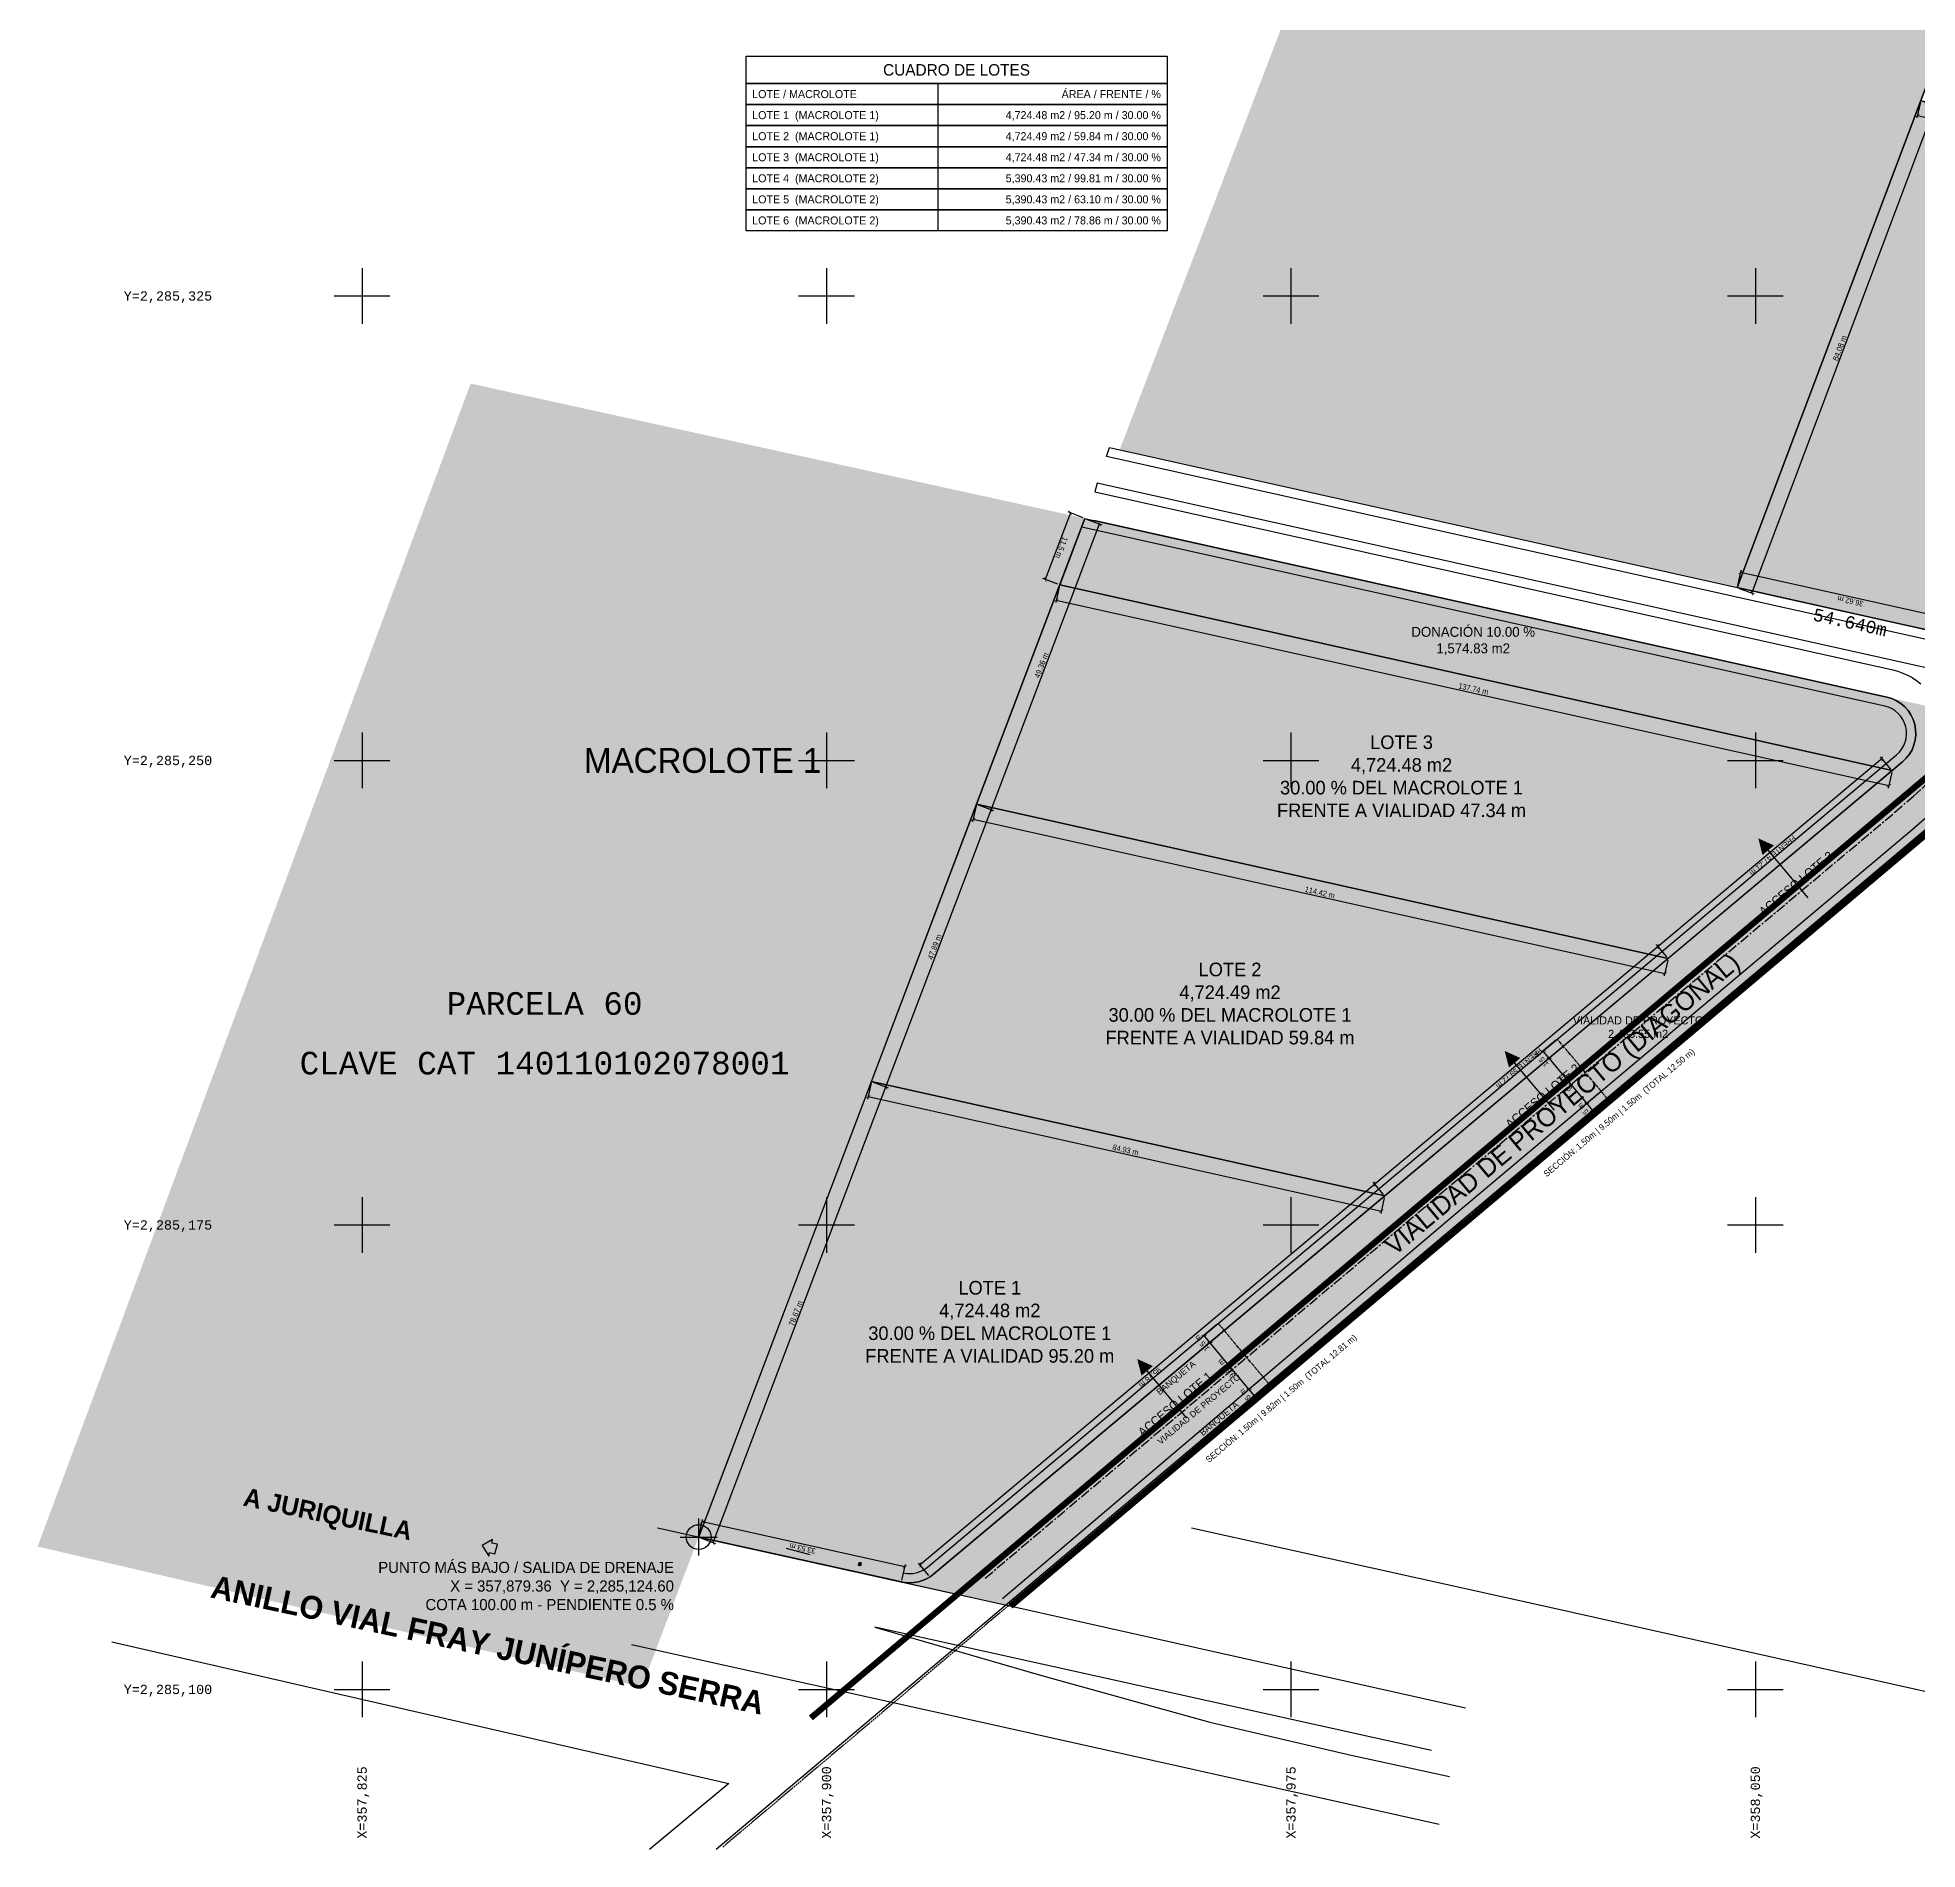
# Model space of a CAD drawing. Header units: metres. Extents: x 357773 to 358350, y 2285074 to 2285535.
# Drawn here: x 357772.6 to 358076.2, y 2285074.2 to 2285366.7 of the extents above; entities that cross this region are included whole.
import ezdxf
from ezdxf.enums import TextEntityAlignment as Align

# ---------------------------------------------------------------- set-up
doc = ezdxf.new("R2010")
doc.units = ezdxf.units.M
doc.header["$LTSCALE"] = 0.5
for name, pattern in [('CENTER', [5.08, 3.175, -0.635, 0.635, -0.635]), ('CENTRO1', [0.44, 0.2, -0.08, 0.08, -0.08]), ('DASHED', [1.524, 1.27, -0.254]), ('DASHED2', [0.762, 0.635, -0.127])]:
    doc.linetypes.add(name, pattern=pattern)
for name, color, linetype in [('_C Textos', 7, 'Continuous'), ('_Ejido Menchaca', 4, 'Continuous'), ('_Traza', 7, 'Continuous'), ('_Traza Urbana', 5, 'Continuous'), ('COTAS', 6, 'Continuous'), ('CVL_RAS_LIN', 8, 'Continuous'), ('CVL_RET_TX', 2, 'Continuous'), ('CVL_RETUTM', 8, 'Continuous'), ('DONACION', 3, 'Continuous'), ('DRENAJE', 1, 'Continuous'), ('Lev_REGISTRO COMUN', 34, 'Continuous'), ('LOTES', 2, 'Continuous'), ('Polígono', 7, 'Continuous'), ('SEÑALAMIENTO EN PLANO', 8, 'Continuous'), ('TABLA_CONTENIDOS', 7, 'Continuous'), ('Texto Catastro', 7, 'Continuous'), ('TEXTOS', 7, 'Continuous'), ('VIAL_ASFALTO', 8, 'Continuous'), ('VIAL_BANQUETA', 9, 'CONTINUOUS'), ('ZONA PARCELADA', 7, 'Continuous')]:
    doc.layers.add(name, color=color, linetype=linetype)
doc.layers.add('Distancias', color=7, linetype='Continuous', plot=False)
doc.styles.add('MONOTXT4', font='monotxt4.shx')
doc.styles.add('OpenSansCondensed-Light', font='OpenSansCondensed-Light.ttf')
doc.styles.add('ROMANC', font='verdana.ttf', dxfattribs={"height": 3})
doc.styles.add('TXT50', font='arial.ttf', dxfattribs={"width": 0.8, "height": 0.125})
doc.dimstyles.new('COTAS_M', dxfattribs={"dimtxt": 0.9, "dimasz": 0.6, "dimexe": 0.4, "dimexo": 0.3, "dimgap": 0.2, "dimtad": 1, "dimzin": 12, "dimdsep": 46, "dimtxsty": 'OpenSansCondensed-Light', "dimblk": 'ARCHTICK', "dimcen": 2.5, "dimclrd": 256, "dimclre": 256, "dimclrt": 256, "dimazin": 3, "dimtfac": 0.5, "dimtmove": 2, "dimatfit": 3})

# ---------------------------------------------------------------- blocks, each defined once
blk = doc.blocks.new('_ARCHTICK')
at = {"color": 0, "linetype": 'BYBLOCK', "const_width": 0.15}
blk.add_lwpolyline([(-0.5, -0.5), (0.5, 0.5)], dxfattribs=at)
blk = doc.blocks.new('*D1')
for p, q in [((357879.42, 2285124.89), (357879.99, 2285127.43)), ((357912.64, 2285119.79), (357879.9, 2285127.04)), ((357912.16, 2285117.64), (357912.73, 2285120.18))]:
    blk.add_line(p, q)
at = {"layer": 'Defpoints'}
for p in [(357879.36, 2285124.6), (357912.64, 2285119.79), (357912.1, 2285117.35)]:
    blk.add_point(p, dxfattribs=at)
at = {"layer": 'COTAS', "xscale": 0.6, "yscale": 0.6}
for p, rotation in [((357879.9, 2285127.04), 167.51381755561675), ((357912.64, 2285119.79), 347.51381755561675)]:
    blk.add_blockref('_ARCHTICK', p, dxfattribs=dict(at, rotation=rotation))
at = {"layer": 'COTAS', "insert": (357896.13, 2285122.78), "char_height": 0.9, "attachment_point": 5, "rotation": 167.5138, "style": 'OpenSansCondensed-Light'}
blk.add_mtext('33.53 m', dxfattribs=at)
blk = doc.blocks.new('*D2')
for p, q in [((357881.7, 2285123.71), (357909.59, 2285197.28)), ((357907.53, 2285198.06), (357909.96, 2285197.13)), ((357879.64, 2285124.49), (357882.07, 2285123.57))]:
    blk.add_line(p, q)
at = {"layer": 'Defpoints'}
for p in [(357907.25, 2285198.16), (357879.36, 2285124.6), (357881.7, 2285123.71)]:
    blk.add_point(p, dxfattribs=at)
at = {"layer": 'COTAS', "xscale": 0.6, "yscale": 0.6}
for p, rotation in [((357909.59, 2285197.28), 69.2346759032987), ((357881.7, 2285123.71), 249.2346759032987)]:
    blk.add_blockref('_ARCHTICK', p, dxfattribs=dict(at, rotation=rotation))
at = {"layer": 'COTAS', "insert": (357895.04, 2285160.72), "char_height": 0.9, "attachment_point": 5, "rotation": 69.2347, "style": 'OpenSansCondensed-Light'}
blk.add_mtext('78.67 m', dxfattribs=at)
blk = doc.blocks.new('*D3')
for p, q in [((357907.19, 2285197.87), (357906.62, 2285195.33)), ((357906.71, 2285195.72), (357989.6, 2285177.24)), ((357990.08, 2285179.39), (357989.52, 2285176.85))]:
    blk.add_line(p, q)
at = {"layer": 'Defpoints'}
for p in [(357907.25, 2285198.16), (357906.71, 2285195.72), (357990.15, 2285179.69)]:
    blk.add_point(p, dxfattribs=at)
at = {"layer": 'COTAS', "xscale": 0.6, "yscale": 0.6}
for p, rotation in [((357906.71, 2285195.72), 167.4346516201105), ((357989.6, 2285177.24), -12.565348379889524)]:
    blk.add_blockref('_ARCHTICK', p, dxfattribs=dict(at, rotation=rotation))
at = {"layer": 'COTAS', "insert": (357948.3, 2285187.12), "char_height": 0.9, "attachment_point": 5, "rotation": 347.4347, "style": 'OpenSansCondensed-Light'}
blk.add_mtext('84.93 m', dxfattribs=at)
blk = doc.blocks.new('*D4')
for p, q in [((357989.95, 2285179.92), (357988.28, 2285181.91)), ((357988.54, 2285181.6), (357915.11, 2285120.11)), ((357916.53, 2285118.42), (357914.86, 2285120.41))]:
    blk.add_line(p, q)
at = {"layer": 'Defpoints'}
for p in [(357988.54, 2285181.6), (357990.15, 2285179.69), (357916.72, 2285118.19)]:
    blk.add_point(p, dxfattribs=at)
at = {"layer": 'COTAS', "xscale": 0.6, "yscale": 0.6}
for p, rotation in [((357988.54, 2285181.6), 39.9463696333483), ((357915.11, 2285120.11), -140.0536303666517)]:
    blk.add_blockref('_ARCHTICK', p, dxfattribs=dict(at, rotation=rotation))
at = {"layer": 'COTAS', "insert": (357952.25, 2285150.36), "char_height": 0.9, "attachment_point": 5, "rotation": 219.9464, "style": 'OpenSansCondensed-Light'}
blk.add_mtext('95.78 m', dxfattribs=at)
blk = doc.blocks.new('*D5')
for p, q in [((357924.51, 2285242.83), (357926.94, 2285241.91)), ((357909.59, 2285197.28), (357926.57, 2285242.05)), ((357907.53, 2285198.06), (357909.96, 2285197.13))]:
    blk.add_line(p, q)
at = {"layer": 'Defpoints'}
for p in [(357924.23, 2285242.94), (357907.25, 2285198.16), (357909.59, 2285197.28)]:
    blk.add_point(p, dxfattribs=at)
at = {"layer": 'COTAS', "xscale": 0.6, "yscale": 0.6}
for p, rotation in [((357926.57, 2285242.05), 69.23467590327937), ((357909.59, 2285197.28), 249.23467590327937)]:
    blk.add_blockref('_ARCHTICK', p, dxfattribs=dict(at, rotation=rotation))
at = {"layer": 'COTAS', "insert": (357917.47, 2285219.89), "char_height": 0.9, "attachment_point": 5, "rotation": 69.2347, "style": 'OpenSansCondensed-Light'}
blk.add_mtext('47.89 m', dxfattribs=at)
blk = doc.blocks.new('*D6')
for p, q in [((357924.17, 2285242.65), (357923.6, 2285240.11)), ((357923.69, 2285240.5), (358035.37, 2285215.61)), ((358035.85, 2285217.75), (358035.28, 2285215.22))]:
    blk.add_line(p, q)
at = {"layer": 'Defpoints'}
for p in [(357924.23, 2285242.94), (357923.69, 2285240.5), (358035.91, 2285218.05)]:
    blk.add_point(p, dxfattribs=at)
at = {"layer": 'COTAS', "xscale": 0.6, "yscale": 0.6}
for p, rotation in [((357923.69, 2285240.5), 167.43465162020496), ((358035.37, 2285215.61), -12.56534837979505)]:
    blk.add_blockref('_ARCHTICK', p, dxfattribs=dict(at, rotation=rotation))
at = {"layer": 'COTAS', "insert": (357979.67, 2285228.69), "char_height": 0.9, "attachment_point": 5, "rotation": 347.4347, "style": 'OpenSansCondensed-Light'}
blk.add_mtext('114.42 m', dxfattribs=at)
blk = doc.blocks.new('*D7')
for p, q in [((358034.31, 2285219.96), (357988.54, 2285181.6)), ((358035.72, 2285218.28), (358034.05, 2285220.27)), ((357989.95, 2285179.91), (357988.28, 2285181.91))]:
    blk.add_line(p, q)
at = {"layer": 'Defpoints'}
for p in [(358034.31, 2285219.96), (358035.91, 2285218.05), (357990.15, 2285179.69)]:
    blk.add_point(p, dxfattribs=at)
at = {"layer": 'COTAS', "xscale": 0.6, "yscale": 0.6}
for p, rotation in [((358034.31, 2285219.96), 39.96975634284959), ((357988.54, 2285181.6), -140.0302436571504)]:
    blk.add_blockref('_ARCHTICK', p, dxfattribs=dict(at, rotation=rotation))
at = {"layer": 'COTAS', "insert": (358011.84, 2285200.28), "char_height": 0.9, "attachment_point": 5, "rotation": 219.9698, "style": 'OpenSansCondensed-Light'}
blk.add_mtext('FRENTE 59.72 m', dxfattribs=at)
blk = doc.blocks.new('*D8')
for p, q in [((357937.59, 2285278.05), (357937.02, 2285275.51)), ((357937.11, 2285275.9), (358071.55, 2285245.93)), ((358072.03, 2285248.08), (358071.46, 2285245.54))]:
    blk.add_line(p, q)
at = {"layer": 'Defpoints'}
for p in [(357937.65, 2285278.34), (357937.11, 2285275.9), (358072.09, 2285248.37)]:
    blk.add_point(p, dxfattribs=at)
at = {"layer": 'COTAS', "xscale": 0.6, "yscale": 0.6}
for p, rotation in [((357937.11, 2285275.9), 167.43465162007163), ((358071.55, 2285245.93), -12.565348379928373)]:
    blk.add_blockref('_ARCHTICK', p, dxfattribs=dict(at, rotation=rotation))
at = {"layer": 'COTAS', "insert": (358004.47, 2285261.55), "char_height": 0.9, "attachment_point": 5, "rotation": 347.4347, "style": 'OpenSansCondensed-Light'}
blk.add_mtext('137.74 m', dxfattribs=at)
blk = doc.blocks.new('*D9')
for p, q in [((358070.49, 2285250.29), (358034.31, 2285219.96)), ((358071.9, 2285248.6), (358070.23, 2285250.6)), ((358035.72, 2285218.28), (358034.05, 2285220.27))]:
    blk.add_line(p, q)
at = {"layer": 'Defpoints'}
for p in [(358070.49, 2285250.29), (358072.09, 2285248.37), (358035.91, 2285218.05)]:
    blk.add_point(p, dxfattribs=at)
at = {"layer": 'COTAS', "xscale": 0.6, "yscale": 0.6}
for p, rotation in [((358070.49, 2285250.29), 39.969756342733234), ((358034.31, 2285219.96), -140.03024365726677)]:
    blk.add_blockref('_ARCHTICK', p, dxfattribs=dict(at, rotation=rotation))
at = {"layer": 'COTAS', "insert": (358052.81, 2285234.63), "char_height": 0.9, "attachment_point": 5, "rotation": 219.9698, "style": 'OpenSansCondensed-Light'}
blk.add_mtext('FRENTE 47.21 m', dxfattribs=at)
blk = doc.blocks.new('*D10')
for p, q in [((357926.57, 2285242.05), (357944.07, 2285288.2)), ((357942.01, 2285288.98), (357944.44, 2285288.06)), ((357924.51, 2285242.83), (357926.94, 2285241.91))]:
    blk.add_line(p, q)
at = {"layer": 'Defpoints'}
for p in [(357941.73, 2285289.09), (357924.23, 2285242.94), (357926.57, 2285242.05)]:
    blk.add_point(p, dxfattribs=at)
at = {"layer": 'COTAS', "xscale": 0.6, "yscale": 0.6}
for p, rotation in [((357944.07, 2285288.2), 69.234675903282), ((357926.57, 2285242.05), 249.23467590328198)]:
    blk.add_blockref('_ARCHTICK', p, dxfattribs=dict(at, rotation=rotation))
at = {"layer": 'COTAS', "insert": (357934.71, 2285265.36), "char_height": 0.9, "attachment_point": 5, "rotation": 69.2347, "style": 'OpenSansCondensed-Light'}
blk.add_mtext('49.36 m', dxfattribs=at)
blk = doc.blocks.new('*D11')
for p, q in [((357939.39, 2285289.98), (357935.32, 2285279.22)), ((357941.45, 2285289.2), (357939.02, 2285290.12)), ((357937.37, 2285278.45), (357934.94, 2285279.37))]:
    blk.add_line(p, q)
at = {"layer": 'Defpoints'}
for p in [(357939.39, 2285289.98), (357941.73, 2285289.09), (357937.65, 2285278.34)]:
    blk.add_point(p, dxfattribs=at)
at = {"layer": 'COTAS', "xscale": 0.6, "yscale": 0.6}
for p, rotation in [((357939.39, 2285289.98), 69.23467590346763), ((357935.32, 2285279.22), -110.76532409653237)]:
    blk.add_blockref('_ARCHTICK', p, dxfattribs=dict(at, rotation=rotation))
at = {"layer": 'COTAS', "insert": (357937.96, 2285284.37), "char_height": 0.9, "attachment_point": 5, "rotation": 249.2347, "style": 'OpenSansCondensed-Light'}
blk.add_mtext('11.5 m', dxfattribs=at)
blk = doc.blocks.new('*D13')
for p, q in [((358047.15, 2285278.19), (358047.71, 2285280.73)), ((358083.36, 2285272.38), (358047.62, 2285280.34)), ((358082.89, 2285270.23), (358083.45, 2285272.77))]:
    blk.add_line(p, q)
at = {"layer": 'Defpoints'}
for p in [(358047.08, 2285277.9), (358082.82, 2285269.94), (358083.36, 2285272.38)]:
    blk.add_point(p, dxfattribs=at)
at = {"layer": 'COTAS', "xscale": 0.6, "yscale": 0.6}
for p, rotation in [((358047.62, 2285280.34), 167.444036286294), ((358083.36, 2285272.38), 347.444036286294)]:
    blk.add_blockref('_ARCHTICK', p, dxfattribs=dict(at, rotation=rotation))
at = {"layer": 'COTAS', "insert": (358065.35, 2285275.73), "char_height": 0.9, "attachment_point": 5, "rotation": 167.444, "style": 'OpenSansCondensed-Light'}
blk.add_mtext('36.62 m', dxfattribs=at)
blk = doc.blocks.new('*D14')
for p, q in [((358049.42, 2285277.02), (358079.05, 2285355.7)), ((358076.99, 2285356.48), (358079.42, 2285355.56)), ((358047.36, 2285277.79), (358049.79, 2285276.88))]:
    blk.add_line(p, q)
at = {"layer": 'Defpoints'}
for p in [(358076.71, 2285356.58), (358047.08, 2285277.9), (358049.42, 2285277.02)]:
    blk.add_point(p, dxfattribs=at)
at = {"layer": 'COTAS', "xscale": 0.6, "yscale": 0.6}
for p, rotation in [((358079.05, 2285355.7), 69.36419303695769), ((358049.42, 2285277.02), 249.3641930369577)]:
    blk.add_blockref('_ARCHTICK', p, dxfattribs=dict(at, rotation=rotation))
at = {"layer": 'COTAS', "insert": (358063.63, 2285316.59), "char_height": 0.9, "attachment_point": 5, "rotation": 69.3642, "style": 'OpenSansCondensed-Light'}
blk.add_mtext('84.08 m', dxfattribs=at)
blk = doc.blocks.new('*D15')
for p, q in [((358076.65, 2285356.29), (358076.08, 2285353.75)), ((358076.17, 2285354.14), (358161.78, 2285335.06)), ((358162.26, 2285337.21), (358161.69, 2285334.67))]:
    blk.add_line(p, q)
at = {"layer": 'Defpoints'}
for p in [(358076.71, 2285356.58), (358076.17, 2285354.14), (358162.33, 2285337.5)]:
    blk.add_point(p, dxfattribs=at)
at = {"layer": 'COTAS', "xscale": 0.6, "yscale": 0.6}
for p, rotation in [((358076.17, 2285354.14), 167.43422828448936), ((358161.78, 2285335.06), -12.565771715510639)]:
    blk.add_blockref('_ARCHTICK', p, dxfattribs=dict(at, rotation=rotation))
at = {"layer": 'COTAS', "insert": (358119.12, 2285345.24), "char_height": 0.9, "attachment_point": 5, "rotation": 347.4342, "style": 'OpenSansCondensed-Light'}
blk.add_mtext('87.72 m', dxfattribs=at)
blk = doc.blocks.new('TABLA_CONTENIDOS_P2_LOTES')
at = {"layer": 'TABLA_CONTENIDOS'}
for p, q in [((31, -4.42), (31, -7.82)), ((31, -7.82), (31, -11.22)), ((31, -11.22), (31, -14.62)), ((31, -14.62), (31, -18.02)), ((31, -18.02), (31, -21.42)), ((31, -21.42), (31, -24.82)), ((31, -24.82), (31, -28.22))]:
    blk.add_line(p, q, dxfattribs=at)
for points in [[(0, 0), (68, 0), (68, -4.42), (0, -4.42)], [(0, -4.42), (68, -4.42), (68, -7.82), (0, -7.82)], [(0, -7.82), (68, -7.82), (68, -11.22), (0, -11.22)], [(0, -11.22), (68, -11.22), (68, -14.62), (0, -14.62)], [(0, -14.62), (68, -14.62), (68, -18.02), (0, -18.02)], [(0, -18.02), (68, -18.02), (68, -21.42), (0, -21.42)], [(0, -21.42), (68, -21.42), (68, -24.82), (0, -24.82)], [(0, -24.82), (68, -24.82), (68, -28.22), (0, -28.22)]]:
    blk.add_lwpolyline(points, close=True, dxfattribs=at)
blk.add_text('CUADRO DE LOTES', height=1.8564, dxfattribs=at).set_placement((34, -2.21), align=Align.MIDDLE_CENTER)
for s, p in [('LOTE / MACROLOTE', (1, -6.12)), ('LOTE 1  (MACROLOTE 1)', (1, -9.52)), ('LOTE 2  (MACROLOTE 1)', (1, -12.92)), ('LOTE 3  (MACROLOTE 1)', (1, -16.32)), ('LOTE 4  (MACROLOTE 2)', (1, -19.72)), ('LOTE 5  (MACROLOTE 2)', (1, -23.12)), ('LOTE 6  (MACROLOTE 2)', (1, -26.52))]:
    blk.add_text(s, height=1.292, dxfattribs=at).set_placement(p, align=Align.MIDDLE_LEFT)
for s, p in [('ÁREA / FRENTE / %', (67, -6.12)), ('4,724.48 m2 / 95.20 m / 30.00 %', (67, -9.52)), ('4,724.49 m2 / 59.84 m / 30.00 %', (67, -12.92)), ('4,724.48 m2 / 47.34 m / 30.00 %', (67, -16.32)), ('5,390.43 m2 / 99.81 m / 30.00 %', (67, -19.72)), ('5,390.43 m2 / 63.10 m / 30.00 %', (67, -23.12)), ('5,390.43 m2 / 78.86 m / 30.00 %', (67, -26.52))]:
    blk.add_text(s, height=1.292, dxfattribs=at).set_placement(p, align=Align.MIDDLE_RIGHT)
blk = doc.blocks.new('*D24')
for p, q in [((357970.29, 2285150.23), (357967.92, 2285148.24)), ((357969.19, 2285147.35), (357968.22, 2285148.5)), ((357971.26, 2285149.09), (357968.88, 2285147.1))]:
    blk.add_line(p, q)
at = {"layer": 'Defpoints'}
for p in [(357970.52, 2285150.43), (357971.48, 2285149.28), (357969.19, 2285147.35)]:
    blk.add_point(p, dxfattribs=at)
at = {"layer": 'COTAS', "xscale": 0.6, "yscale": 0.6}
for p, rotation in [((357968.22, 2285148.5), 129.96975634674493), ((357969.19, 2285147.35), 309.96975634674493)]:
    blk.add_blockref('_ARCHTICK', p, dxfattribs=dict(at, rotation=rotation))
at = {"layer": 'COTAS', "insert": (357967.9, 2285147.25), "char_height": 0.9, "attachment_point": 5, "rotation": 129.9698, "style": 'OpenSansCondensed-Light'}
blk.add_mtext('1.5 m', dxfattribs=at)
blk = doc.blocks.new('*D25')
for p, q in [((357963.99, 2285157.76), (357961.61, 2285155.77)), ((357968.22, 2285148.5), (357961.92, 2285156.02)), ((357970.29, 2285150.23), (357967.92, 2285148.24))]:
    blk.add_line(p, q)
at = {"layer": 'Defpoints'}
for p in [(357964.22, 2285157.95), (357968.22, 2285148.5), (357970.52, 2285150.43)]:
    blk.add_point(p, dxfattribs=at)
at = {"layer": 'COTAS', "xscale": 0.6, "yscale": 0.6}
for p, rotation in [((357961.92, 2285156.02), 129.96975634808805), ((357968.22, 2285148.5), 309.969756348088)]:
    blk.add_blockref('_ARCHTICK', p, dxfattribs=dict(at, rotation=rotation))
at = {"layer": 'COTAS', "insert": (357964.57, 2285151.84), "char_height": 0.9, "attachment_point": 5, "rotation": 129.9698, "style": 'OpenSansCondensed-Light'}
blk.add_mtext('9.82 m', dxfattribs=at)
blk = doc.blocks.new('*D26')
for p, q in [((357963.02, 2285158.91), (357960.65, 2285156.91)), ((357963.99, 2285157.76), (357961.61, 2285155.77)), ((357961.92, 2285156.02), (357960.96, 2285157.17))]:
    blk.add_line(p, q)
at = {"layer": 'Defpoints'}
for p in [(357963.25, 2285159.1), (357964.22, 2285157.95), (357961.92, 2285156.02)]:
    blk.add_point(p, dxfattribs=at)
at = {"layer": 'COTAS', "xscale": 0.6, "yscale": 0.6}
for p, rotation in [((357960.96, 2285157.17), 129.96975635091107), ((357961.92, 2285156.02), 309.9697563509111)]:
    blk.add_blockref('_ARCHTICK', p, dxfattribs=dict(at, rotation=rotation))
at = {"layer": 'COTAS', "insert": (357960.63, 2285155.92), "char_height": 0.9, "attachment_point": 5, "rotation": 129.9698, "style": 'OpenSansCondensed-Light'}
blk.add_mtext('1.5 m', dxfattribs=at)
blk = doc.blocks.new('*D27')
for p, q in [((358024.86, 2285196.39), (358022.49, 2285194.4)), ((358023.75, 2285193.5), (358022.79, 2285194.65)), ((358025.82, 2285195.24), (358023.45, 2285193.25))]:
    blk.add_line(p, q)
at = {"layer": 'Defpoints'}
for p in [(358025.09, 2285196.58), (358026.05, 2285195.43), (358023.75, 2285193.5)]:
    blk.add_point(p, dxfattribs=at)
at = {"layer": 'COTAS', "xscale": 0.6, "yscale": 0.6}
for p, rotation in [((358022.79, 2285194.65), 129.96975633681765), ((358023.75, 2285193.5), 309.9697563368177)]:
    blk.add_blockref('_ARCHTICK', p, dxfattribs=dict(at, rotation=rotation))
at = {"layer": 'COTAS', "insert": (358022.47, 2285193.4), "char_height": 0.9, "attachment_point": 5, "rotation": 129.9698, "style": 'OpenSansCondensed-Light'}
blk.add_mtext('1.5 m', dxfattribs=at)
blk = doc.blocks.new('*D28')
for p, q in [((358018.76, 2285203.67), (358016.38, 2285201.68)), ((358022.79, 2285194.65), (358016.69, 2285201.93)), ((358024.86, 2285196.39), (358022.49, 2285194.4))]:
    blk.add_line(p, q)
at = {"layer": 'Defpoints'}
for p in [(358018.99, 2285203.86), (358022.79, 2285194.65), (358025.09, 2285196.58)]:
    blk.add_point(p, dxfattribs=at)
at = {"layer": 'COTAS', "xscale": 0.6, "yscale": 0.6}
for p, rotation in [((358016.69, 2285201.93), 129.96975633732384), ((358022.79, 2285194.65), 309.9697563373238)]:
    blk.add_blockref('_ARCHTICK', p, dxfattribs=dict(at, rotation=rotation))
at = {"layer": 'COTAS', "insert": (358019.24, 2285197.88), "char_height": 0.9, "attachment_point": 5, "rotation": 129.9698, "style": 'OpenSansCondensed-Light'}
blk.add_mtext('9.5 m', dxfattribs=at)
blk = doc.blocks.new('*D29')
for p, q in [((358017.8, 2285204.82), (358015.42, 2285202.82)), ((358018.76, 2285203.67), (358016.38, 2285201.68)), ((358016.69, 2285201.93), (358015.73, 2285203.08))]:
    blk.add_line(p, q)
at = {"layer": 'Defpoints'}
for p in [(358018.03, 2285205.01), (358018.99, 2285203.86), (358016.69, 2285201.93)]:
    blk.add_point(p, dxfattribs=at)
at = {"layer": 'COTAS', "xscale": 0.6, "yscale": 0.6}
for p, rotation in [((358015.73, 2285203.08), 129.96975633264486), ((358016.69, 2285201.93), 309.96975633264486)]:
    blk.add_blockref('_ARCHTICK', p, dxfattribs=dict(at, rotation=rotation))
at = {"layer": 'COTAS', "insert": (358015.4, 2285201.83), "char_height": 0.9, "attachment_point": 5, "rotation": 129.9698, "style": 'OpenSansCondensed-Light'}
blk.add_mtext('1.5 m', dxfattribs=at)

msp = doc.modelspace()

# ---------------------------------------------------------------- hatches: boundary and pattern name
h = msp.add_hatch(color=61)
h.dxf.hatch_style = 1
h.paths.add_polyline_path([(358019.021, 2285487.145), (357947.331, 2285300.145), (358047.082, 2285277.904), (358117.599, 2285465.16)])
h.paths.add_polyline_path([(357842.527, 2285310.852), (357772.598, 2285123.07), (357870.17, 2285100.389), (357941.727, 2285289.095)])
at = {"layer": 'DONACION', "transparency": 33554546}
msp.add_hatch(color=3, dxfattribs=at).paths.add_polyline_path([(358071.21, 2285260.23), (358072.03, 2285259.99), (358072.79, 2285259.64), (358073.48, 2285259.19), (358074.11, 2285258.66), (358074.66, 2285258.04), (358075.12, 2285257.35), (358075.48, 2285256.6), (358075.74, 2285255.79), (358075.88, 2285254.96), (358075.9, 2285254.12), (358075.81, 2285253.3), (358075.61, 2285252.5), (358075.3, 2285251.74), (358074.89, 2285251.02), (358074.37, 2285250.36), (358073.76, 2285249.77), (358072.093, 2285248.373), (357937.653, 2285278.339), (357941.73, 2285289.09)])
at = {"layer": 'Lev_REGISTRO COMUN'}
h = msp.add_hatch(dxfattribs=at)
h.set_pattern_fill('ANGLE', color=256, scale=0.01, angle=140.19927, style=0)
h.set_pattern_definition([(140.1992689, (380277.39605, 2293806.685445), (-0.04471234726, -0.0536640336), [0.0508, -0.01905]), (230.1992689, (380277.39605, 2293806.685445), (0.0536640336, -0.04471234726), [0.0508, -0.01905])])
h.paths.add_polyline_path([(357905.176, 2285120.02), (357905.29, 2285120.51), (357905.616, 2285120.434), (357905.502, 2285119.944)])
h.paths.add_polyline_path([(357905.485, 2285120.35), (357905.427, 2285120.099), (357905.305, 2285120.127), (357905.363, 2285120.378)], flags=24)
at = {"layer": 'LOTES', "transparency": 33554534}
for points in [[(358137.87, 2285313.26), (358087.95, 2285271.21), (358087.39, 2285270.79), (358086.79, 2285270.45), (358086.16, 2285270.17), (358085.51, 2285269.97), (358084.84, 2285269.85), (358084.15, 2285269.8), (358083.46, 2285269.83), (358082.82, 2285269.94), (358047.08, 2285277.9), (358076.711, 2285356.583), (358162.326, 2285337.499)], [(357937.653, 2285278.339), (358072.093, 2285248.373), (358035.912, 2285218.046), (357924.231, 2285242.939), (357941.73, 2285289.09)], [(357990.146, 2285179.685), (357907.252, 2285198.161), (357924.231, 2285242.939), (358035.912, 2285218.046)], [(357916.72, 2285118.19), (357916.12, 2285117.84), (357915.5, 2285117.57), (357914.84, 2285117.37), (357914.18, 2285117.25), (357913.49, 2285117.2), (357912.81, 2285117.23), (357912.1, 2285117.35), (357879.36, 2285124.6), (357907.252, 2285198.161), (357990.146, 2285179.685), (357917.27, 2285118.6)]]:
    msp.add_hatch(color=2, dxfattribs=at).paths.add_polyline_path(points)
at = {"layer": 'TEXTOS'}
for points in [[(358050.47, 2285237.425), (358051.156, 2285234.738), (358052.995, 2285236.28)], [(358009.517, 2285203.098), (358010.205, 2285200.412), (358012.043, 2285201.955)], [(357950.178, 2285153.36), (357950.866, 2285150.674), (357952.704, 2285152.216)]]:
    msp.add_hatch(color=1, dxfattribs=at).paths.add_polyline_path(points)
at = {"layer": 'VIAL_ASFALTO', "transparency": 33554508}
msp.add_hatch(color=8, dxfattribs=at).paths.add_polyline_path([(357912.1, 2285117.35), (357912.81, 2285117.23), (357913.49, 2285117.2), (357914.18, 2285117.25), (357914.84, 2285117.37), (357915.5, 2285117.57), (357916.12, 2285117.84), (357916.72, 2285118.19), (357917.27, 2285118.6), (358073.76, 2285249.77), (358074.37, 2285250.36), (358074.89, 2285251.02), (358075.3, 2285251.74), (358075.61, 2285252.5), (358075.81, 2285253.3), (358075.9, 2285254.12), (358075.88, 2285254.96), (358075.74, 2285255.79), (358075.48, 2285256.6), (358075.12, 2285257.35), (358074.66, 2285258.04), (358074.11, 2285258.66), (358073.48, 2285259.19), (358072.79, 2285259.64), (358072.03, 2285259.99), (358071.21, 2285260.23), (358009.47, 2285273.99), (358091.49, 2285255.71), (358084.35, 2285246.08), (358082.49, 2285243.81), (358080.52, 2285241.64), (358078.43, 2285239.58), (358076.24, 2285237.63), (358002.97, 2285176.02), (357929.38, 2285113.52)])

# ---------------------------------------------------------------- linework, layer by layer
for p, q in [((357872.728, 2285126.071), (357910.999, 2285117.592)), ((357879.352, 2285124.604), (357920.755, 2285115.43))]:
    msp.add_line(p, q)
at = {"layer": '_Ejido Menchaca', "linetype": 'DASHED2'}
msp.add_lwpolyline([(358284.35, 2285502.089), (358222.355, 2285371.673), (358150.058, 2285300.017), (357883.202, 2285074.491)], dxfattribs=at)
at = {"layer": '_Traza'}
for p, q in [((358117.599, 2285465.16), (358047.082, 2285277.904)), ((357941.727, 2285289.095), (357879.886, 2285126.011))]:
    msp.add_line(p, q, dxfattribs=at)
at = {"layer": '_Traza Urbana', "const_width": 1}
msp.add_lwpolyline([(358349.543, 2285534.91), (358298.189, 2285531.203), (358223.503, 2285371.798), (358151.241, 2285300.177), (357929.733, 2285113.441)], dxfattribs=at)
at = {"layer": '_Traza Urbana', "color": 3, "linetype": 'CENTRO1', "const_width": 1}
msp.add_lwpolyline([(358251.312, 2285447.65), (358217.692, 2285375.894), (358146.514, 2285305.347), (357897.468, 2285095.396)], dxfattribs=at)
at = {"layer": 'CVL_RAS_LIN', "color": 8, "linetype": 'Continuous'}
msp.add_line((357897.38, 2285121.732, 2000), (357893.512, 2285122.752, 2000), dxfattribs=at)
at = {"layer": 'CVL_RETUTM', "color": 8, "linetype": 'Continuous'}
for p, q in [((357825, 2285329.5), (357825, 2285320.5)), ((357900, 2285329.5), (357900, 2285320.5)), ((357975, 2285329.5), (357975, 2285320.5)), ((358050, 2285329.5), (358050, 2285320.5)), ((357820.5, 2285325), (357829.5, 2285325)), ((357895.5, 2285325), (357904.5, 2285325)), ((357970.5, 2285325), (357979.5, 2285325)), ((358045.5, 2285325), (358054.5, 2285325)), ((357825, 2285254.5), (357825, 2285245.5)), ((357900, 2285254.5), (357900, 2285245.5)), ((357975, 2285254.5), (357975, 2285245.5)), ((358050, 2285254.5), (358050, 2285245.5)), ((357820.5, 2285250), (357829.5, 2285250)), ((357895.5, 2285250), (357904.5, 2285250)), ((357970.5, 2285250), (357979.5, 2285250)), ((358045.5, 2285250), (358054.5, 2285250)), ((357825, 2285179.5), (357825, 2285170.5)), ((357900, 2285179.5), (357900, 2285170.5)), ((357975, 2285179.5), (357975, 2285170.5)), ((358050, 2285179.5), (358050, 2285170.5)), ((357820.5, 2285175), (357829.5, 2285175)), ((357895.5, 2285175), (357904.5, 2285175)), ((357970.5, 2285175), (357979.5, 2285175)), ((358045.5, 2285175), (358054.5, 2285175)), ((357825, 2285104.5), (357825, 2285095.5)), ((357900, 2285104.5), (357900, 2285095.5)), ((357975, 2285104.5), (357975, 2285095.5)), ((358050, 2285104.5), (358050, 2285095.5)), ((357820.5, 2285100), (357829.5, 2285100)), ((357895.5, 2285100), (357904.5, 2285100)), ((357970.5, 2285100), (357979.5, 2285100)), ((358045.5, 2285100), (358054.5, 2285100))]:
    msp.add_line(p, q, dxfattribs=at)
at = {"layer": 'DONACION'}
msp.add_lwpolyline([(358071.21, 2285260.23), (358072.03, 2285259.99), (358072.79, 2285259.64), (358073.48, 2285259.19), (358074.11, 2285258.66), (358074.66, 2285258.04), (358075.12, 2285257.35), (358075.48, 2285256.6), (358075.74, 2285255.79), (358075.88, 2285254.96), (358075.9, 2285254.12), (358075.81, 2285253.3), (358075.61, 2285252.5), (358075.3, 2285251.74), (358074.89, 2285251.02), (358074.37, 2285250.36), (358073.76, 2285249.77), (358072.093, 2285248.373), (357937.653, 2285278.339), (357941.73, 2285289.09)], close=True, dxfattribs=at)
at = {"layer": 'DRENAJE'}
for p, q in [((357879.36, 2285121.6), (357879.36, 2285127.6)), ((357876.36, 2285124.6), (357882.36, 2285124.6))]:
    msp.add_line(p, q, dxfattribs=at)
msp.add_circle((357879.36, 2285124.6), 2, dxfattribs=at)
at = {"layer": 'Lev_REGISTRO COMUN', "elevation": 3105.731}
msp.add_lwpolyline([(357905.502, 2285119.944), (357905.176, 2285120.02), (357905.29, 2285120.51), (357905.616, 2285120.434)], close=True, dxfattribs=at)
at = {"layer": 'LOTES'}
for points in [[(358137.87, 2285313.26), (358087.95, 2285271.21), (358087.39, 2285270.79), (358086.79, 2285270.45), (358086.16, 2285270.17), (358085.51, 2285269.97), (358084.84, 2285269.85), (358084.15, 2285269.8), (358083.46, 2285269.83), (358082.82, 2285269.94), (358047.08, 2285277.9), (358076.711, 2285356.583), (358162.326, 2285337.499)], [(357937.653, 2285278.339), (358072.093, 2285248.373), (358035.912, 2285218.046), (357924.231, 2285242.939), (357941.73, 2285289.09)], [(357990.146, 2285179.685), (357907.252, 2285198.161), (357924.231, 2285242.939), (358035.912, 2285218.046)], [(357916.72, 2285118.19), (357916.12, 2285117.84), (357915.5, 2285117.57), (357914.84, 2285117.37), (357914.18, 2285117.25), (357913.49, 2285117.2), (357912.81, 2285117.23), (357912.1, 2285117.35), (357879.36, 2285124.6), (357907.252, 2285198.161), (357990.146, 2285179.685), (357917.27, 2285118.6)]]:
    msp.add_lwpolyline(points, close=True, dxfattribs=at)
at = {"layer": 'Polígono'}
for p, q in [((358047.082, 2285277.904, 2000), (358117.599, 2285465.16, 2000)), ((358100.413, 2285266.013, 2000), (358047.082, 2285277.904, 2000))]:
    msp.add_line(p, q, dxfattribs=at)
at = {"layer": 'Polígono', "const_width": 0.2, "elevation": 2000}
msp.add_lwpolyline([(358117.599, 2285465.16), (358246.11, 2285436.515), (358217.371, 2285375.185), (358146.004, 2285304.451), (358100.413, 2285266.013), (358047.082, 2285277.904)], close=True, dxfattribs=at)
msp.add_lwpolyline([(358246.11, 2285436.515), (358217.371, 2285375.185), (358146.004, 2285304.451), (358100.413, 2285266.013), (358047.082, 2285277.904), (358117.599, 2285465.16), (358244.61, 2285436.849)], dxfattribs=at)
at = {"layer": 'SEÑALAMIENTO EN PLANO', "color": 0, "elevation": 1566.083}
msp.add_lwpolyline([(357846.456, 2285121.906), (357846.848, 2285123.451), (357845.94, 2285123.622), (357846.054, 2285124.228), (357844.408, 2285123.242), (357845.464, 2285121.518), (357845.588, 2285122.105)], close=True, dxfattribs=at)
at = {"layer": 'TEXTOS', "color": 1}
for p, q in [((358058.5, 2285227.845), (358052.076, 2285235.509)), ((358017.555, 2285193.525), (358011.124, 2285201.183)), ((357958.213, 2285143.784), (357951.785, 2285151.445))]:
    msp.add_line(p, q, dxfattribs=at)
at = {"layer": 'VIAL_ASFALTO', "linetype": 'DASHED'}
for p, q in [((358026.054, 2285195.431), (358018.026, 2285205.009)), ((357971.485, 2285149.28), (357963.255, 2285159.099))]:
    msp.add_line(p, q, dxfattribs=at)
at = {"layer": 'VIAL_ASFALTO', "color": 1, "linetype": 'CENTER'}
msp.add_lwpolyline([(357925.63, 2285117.99), (357999, 2285179.9), (358072.53, 2285241.63), (358075.54, 2285244.25), (358077.02, 2285245.59), (358078.07, 2285246.69), (358079.3, 2285248.16), (358081.17, 2285250.89), (358082.16, 2285252.5), (358082.8, 2285253.71), (358090.04, 2285264.28), (358092.44, 2285266.76), (358096.82, 2285270.83), (358142.31, 2285309.2), (358206.82, 2285373.19), (358208.64, 2285375.16), (358209.79, 2285376.53), (358211.88, 2285379.29), (358213.89, 2285382.44), (358215.21, 2285384.83), (358240.04, 2285437.71)], dxfattribs=at)
at = {"layer": 'VIAL_ASFALTO'}
for points in [[(358235.61, 2285438.86), (358212.51, 2285389.56), (358211.5, 2285387.53), (358210.41, 2285385.54), (358209.23, 2285383.61), (358207.97, 2285381.74), (358206.63, 2285379.92), (358205.2, 2285378.16), (358203.7, 2285376.46), (358202.13, 2285374.83), (358138.89, 2285312.15), (358088.91, 2285270.06), (358088.21, 2285269.54), (358087.47, 2285269.11), (358086.68, 2285268.77), (358085.87, 2285268.51), (358085.03, 2285268.36), (358084.17, 2285268.3), (358083.31, 2285268.34), (358082.45, 2285268.48), (357945.2, 2285299.08), (357945.69, 2285300.51)], [(357945.69, 2285300.51), (358082.78, 2285269.94), (358083.46, 2285269.83), (358084.15, 2285269.8), (358084.84, 2285269.85), (358085.51, 2285269.97), (358086.16, 2285270.17), (358086.79, 2285270.45), (358087.39, 2285270.79), (358087.95, 2285271.21), (358137.87, 2285313.26), (358201.07, 2285375.9), (358202.6, 2285377.48), (358204.06, 2285379.13), (358205.44, 2285380.83), (358206.74, 2285382.6), (358207.97, 2285384.42), (358209.11, 2285386.3), (358210.17, 2285388.22), (358211.15, 2285390.19), (358234.11, 2285439.19)], [(357928.41, 2285114.66), (358002, 2285177.16), (358075.27, 2285238.78), (358077.41, 2285240.67), (358079.43, 2285242.67), (358081.35, 2285244.78), (358083.15, 2285246.99), (358091.82, 2285258.68), (358093.6, 2285260.9), (358095.46, 2285263.05), (358097.39, 2285265.12), (358099.41, 2285267.13), (358144.86, 2285305.44), (358145.57, 2285306.09), (358146.92, 2285307.47), (358210.4, 2285370.39), (358211.87, 2285371.92), (358213.26, 2285373.51), (358214.57, 2285375.17), (358215.81, 2285376.88), (358216.97, 2285378.64), (358218.05, 2285380.46), (358219.04, 2285382.32), (358244.61, 2285436.85)], [(358081.92, 2285263.99), (357943.72, 2285294.8), (357943.33, 2285293.35), (358072.19, 2285264.62), (358073.02, 2285264.4), (358073.82, 2285264.12), (358074.59, 2285263.77), (358075.33, 2285263.37), (358076.03, 2285262.9), (358076.7, 2285262.38)], [(357929.38, 2285113.52), (358002.97, 2285176.02), (358076.24, 2285237.63)], [(357872.73, 2285126.07), (357931.06, 2285113.15), (358003.17, 2285097.02)], [(357958.95, 2285126.07), (358017.29, 2285113.15), (358089.39, 2285097.02)], [(357997.69, 2285090.16), (357907.81, 2285110.04), (357934.54, 2285102.29), (357961.9, 2285094.74), (357984.73, 2285089.38), (358000.61, 2285085.96)], [(357868.51, 2285107.28), (357926.83, 2285094.36), (357998.91, 2285078.24)]]:
    msp.add_lwpolyline(points, dxfattribs=at)
at = {"layer": 'VIAL_BANQUETA'}
for points in [[(357912.12, 2285117.34), (357912.81, 2285117.23), (357913.49, 2285117.2), (357914.18, 2285117.25), (357914.84, 2285117.37), (357915.5, 2285117.57), (357916.12, 2285117.84), (357916.72, 2285118.19), (357917.27, 2285118.6), (358073.76, 2285249.77), (358074.37, 2285250.36), (358074.89, 2285251.02), (358075.3, 2285251.74), (358075.61, 2285252.5), (358075.81, 2285253.3), (358075.9, 2285254.12), (358075.88, 2285254.96), (358075.74, 2285255.79), (358075.48, 2285256.6), (358075.12, 2285257.35), (358074.66, 2285258.04), (358074.11, 2285258.66), (358073.48, 2285259.19), (358072.79, 2285259.64), (358072.03, 2285259.99), (358071.21, 2285260.23), (357943.22, 2285288.76)], [(357912.45, 2285118.81), (357912.96, 2285118.72), (357913.48, 2285118.7), (357913.99, 2285118.74), (357914.49, 2285118.83), (357914.98, 2285118.98), (357915.45, 2285119.18), (357915.89, 2285119.44), (357916.31, 2285119.75), (358072.8, 2285250.92), (358073.26, 2285251.36), (358073.64, 2285251.86), (358073.95, 2285252.4), (358074.19, 2285252.97), (358074.34, 2285253.57), (358074.41, 2285254.18), (358074.39, 2285254.81), (358074.28, 2285255.44), (358074.09, 2285256.04), (358073.82, 2285256.61), (358073.47, 2285257.12), (358073.06, 2285257.58), (358072.59, 2285257.99), (358072.07, 2285258.32), (358071.5, 2285258.58), (358070.89, 2285258.76), (357941.23, 2285287.67), (357941.73, 2285289.09), (358015.28, 2285272.7)]]:
    msp.add_lwpolyline(points, dxfattribs=at)
at = {"layer": 'ZONA PARCELADA', "color": 141}
msp.add_polyline3d([(358285.495, 2285506.435, 0), (358222.355, 2285371.673, 2000), (358150.058, 2285300.017, 2000), (357882.154, 2285074.169, 2000)], dxfattribs=at)
at = {"layer": 'ZONA PARCELADA', "color": 0}
msp.add_polyline3d([(357784.595, 2285107.684, 2000), (357884.236, 2285084.822, 2000), (357871.422, 2285074.169, 2000)], dxfattribs=at)

# ---------------------------------------------------------------- block references
at = {"layer": 'TABLA_CONTENIDOS'}
msp.add_blockref('TABLA_CONTENIDOS_P2_LOTES', (357887, 2285363.72), dxfattribs=at)

# ---------------------------------------------------------------- texts
at = {"layer": '_C Textos', "color": 7, "ltscale": 20, "style": 'TXT50'}
for s, p in [('BANQUETA', (357956.514, 2285150.21, -1861.073)), ('VIALIDAD DE PROYECTO', (357960.129, 2285145.275, -1861.073)), ('BANQUETA', (357963.469, 2285143.63, -1861.073))]:
    msp.add_text(s, height=1, rotation=39.69961, dxfattribs=at).set_placement(p, align=Align.MIDDLE)
at = {"layer": 'CVL_RET_TX', "color": 0, "style": 'MONOTXT4'}
for s, p in [('Y=2,285,325', (357800.793, 2285325)), ('Y=2,285,250', (357800.793, 2285250)), ('Y=2,285,175', (357800.793, 2285175)), ('Y=2,285,100', (357800.793, 2285100))]:
    msp.add_text(s, height=1.5, dxfattribs=at).set_placement(p, align=Align.MIDDLE_RIGHT)
for s, p in [('X=357,825', (357825, 2285087.589)), ('X=357,900', (357900, 2285087.589)), ('X=357,975', (357975, 2285087.589)), ('X=358,050', (358050, 2285087.589))]:
    msp.add_text(s, height=1.5, rotation=90, dxfattribs=at).set_placement(p, align=Align.MIDDLE_RIGHT)
at = {"layer": 'Distancias', "style": 'MONOTXT4'}
msp.add_text('54.640m', height=2, rotation=347.4308, dxfattribs=at).set_placement((358065.295, 2285272.304), align=Align.MIDDLE)
at = {"layer": 'Distancias', "color": 0, "style": 'MONOTXT4'}
for s, height, p in [('PARCELA 60', 3.6556, (357854.469, 2285210.762, -2079)), ('CLAVE CAT 140110102078001', 3.65565, (357854.469, 2285201.126, -2079))]:
    msp.add_text(s, height=height, dxfattribs=at).set_placement(p, align=Align.MIDDLE)
at = {"layer": 'DRENAJE', "insert": (357875.36, 2285120.6), "char_height": 1.8, "attachment_point": 3}
msp.add_mtext('PUNTO MÁS BAJO / SALIDA DE DRENAJE\\PX = 357,879.36  Y = 2,285,124.60\\PCOTA 100.00 m - PENDIENTE 0.5 %', dxfattribs=at)
at = {"layer": 'Lev_REGISTRO COMUN', "style": 'MONOTXT4'}
msp.add_text('REG', height=0.0838, rotation=76.93941, dxfattribs=at).set_placement((357905.31, 2285120.131, 3943.78), align=Align.TOP_LEFT)
at = {"layer": 'Texto Catastro', "ltscale": 3, "attachment_point": 1, "style": 'ROMANC'}
for s, insert, char_height, width, rotation in [('{\\fKalinga|b1|i0|c0|p34;\\W9.203;   \\W1;A JURIQUILLA}', (357776.585, 2285138.789, 1566.083), 2.95482, 131.76185, 348.2301), ('{\\fKalinga|b1|i0|c0|p34;\\W9.57979;   \\W1;ANILLO VIAL FRAY JUNÍPERO SERRA }', (357762.542, 2285126.703, -2061.2), 3.69352, 213.12912, 347.9814)]:
    msp.add_mtext(s, dxfattribs=dict(at, insert=insert, char_height=char_height, width=width, rotation=rotation))
at = {"layer": 'TEXTOS', "color": 4}
msp.add_text('MACROLOTE 1', height=4, dxfattribs=at).set_placement((357880, 2285250), align=Align.MIDDLE_CENTER)
at = {"layer": 'TEXTOS', "color": 1}
for s, rotation, p in [('ACCESO LOTE 3', 39.96976, (358056.572, 2285230.144)), ('ACCESO LOTE 2', 40.01776, (358015.626, 2285195.822)), ('ACCESO LOTE 1', 39.99816, (357956.284, 2285146.082))]:
    msp.add_text(s, height=1.4, rotation=rotation, dxfattribs=at).set_placement(p, align=Align.MIDDLE_CENTER)
at = {"layer": 'TEXTOS'}
for s, p in [('SECCIÓN: 1.50m | 9.50m | 1.50m  (TOTAL 12.50 m)', (358027.981, 2285193.132)), ('SECCIÓN: 1.50m | 9.82m | 1.50m  (TOTAL 12.81 m)', (357973.412, 2285146.981))]:
    msp.add_text(s, height=1, rotation=39.96976, dxfattribs=at).set_placement(p, align=Align.MIDDLE_CENTER)
at = {"layer": 'TEXTOS', "attachment_point": 5}
for s, insert, char_height in [('DONACIÓN 10.00 %\\P1,574.83 m2', (358004.432, 2285269.284), 1.6), ('LOTE 3\\P4,724.48 m2\\P30.00 % DEL MACROLOTE 1\\PFRENTE A VIALIDAD 47.34 m', (357992.855, 2285247.431), 2.2), ('LOTE 2\\P4,724.49 m2\\P30.00 % DEL MACROLOTE 1\\PFRENTE A VIALIDAD 59.84 m', (357965.159, 2285210.733), 2.2), ('VIALIDAD DE PROYECTO\\P2,433.55 m2', (358031.065, 2285206.825), 1.3), ('LOTE 1\\P4,724.48 m2\\P30.00 % DEL MACROLOTE 1\\PFRENTE A VIALIDAD 95.20 m', (357926.366, 2285159.34), 2.2)]:
    msp.add_mtext(s, dxfattribs=dict(at, insert=insert, char_height=char_height))
at = {"layer": 'VIAL_ASFALTO'}
msp.add_text('VIALIDAD DE PROYECTO (DIAGONAL)', height=3, rotation=39.96976, dxfattribs=at).set_placement((358018.79, 2285194.561), align=Align.MIDDLE_CENTER)

# ---------------------------------------------------------------- dimensions: what is measured, and where the dimension line sits
at = {"layer": 'COTAS'}
for base, p1, p2, angle, picture, middle in [((358049.42, 2285277.019), (358047.08, 2285277.9), (358076.711, 2285356.583), 69.36419, '*D14', (358063.627, 2285316.589)), ((358076.167, 2285354.142), (358076.711, 2285356.583), (358162.326, 2285337.499), 347.43423, '*D15', (358119.116, 2285345.235)), ((357926.568, 2285242.053), (357924.231, 2285242.939), (357941.73, 2285289.09), 69.23468, '*D10', (357934.71, 2285265.359)), ((357939.392, 2285289.976), (357941.73, 2285289.09), (357937.653, 2285278.339), 249.23468, '*D11', (357937.962, 2285284.37)), ((358083.363, 2285272.38), (358082.82, 2285269.94), (358047.08, 2285277.9), 167.44404, '*D13', (358065.352, 2285275.726)), ((357937.11, 2285275.899), (357937.653, 2285278.339), (358072.093, 2285248.373), 347.43465, '*D8', (358004.471, 2285261.55)), ((357909.59, 2285197.275), (357907.252, 2285198.161), (357924.231, 2285242.939), 69.23468, '*D5', (357917.471, 2285219.894)), ((357923.687, 2285240.499), (357924.231, 2285242.939), (358035.912, 2285218.046), 347.43465, '*D6', (357979.669, 2285228.687)), ((358016.689, 2285201.933), (358018.989, 2285203.86), (358018.026, 2285205.009), 129.96976, '*D29', (358015.404, 2285201.833)), ((358022.792, 2285194.653), (358025.091, 2285196.58), (358018.989, 2285203.86), 129.96976, '*D28', (358019.243, 2285197.875)), ((357881.698, 2285123.714), (357879.36, 2285124.6), (357907.252, 2285198.161), 69.23468, '*D2', (357895.036, 2285160.725)), ((357906.709, 2285195.721), (357907.252, 2285198.161), (357990.146, 2285179.685), 347.43465, '*D3', (357948.297, 2285187.118)), ((358023.755, 2285193.504), (358026.054, 2285195.431), (358025.091, 2285196.58), 129.96976, '*D27', (358022.469, 2285193.404)), ((357988.541, 2285181.602), (357990.146, 2285179.685), (357916.72, 2285118.19), 219.94637, '*D4', (357952.245, 2285150.356)), ((357961.918, 2285156.024), (357964.217, 2285157.951), (357963.255, 2285159.099), 129.96976, '*D26', (357960.632, 2285155.923)), ((357968.224, 2285148.5), (357970.523, 2285150.427), (357964.217, 2285157.951), 129.96976, '*D25', (357964.573, 2285151.845)), ((357969.186, 2285147.353), (357971.485, 2285149.28), (357970.523, 2285150.427), 129.96976, '*D24', (357967.9, 2285147.252)), ((357912.641, 2285119.791), (357912.1, 2285117.35), (357879.36, 2285124.6), 167.51382, '*D1', (357896.13, 2285122.781))]:
    dim = msp.add_linear_dim(base=base, p1=p1, p2=p2, angle=angle, dimstyle='COTAS_M', dxfattribs=at)
    dim.commit()
    dim.dimension.update_dxf_attribs({"geometry": picture, "text_midpoint": middle})
for base, p1, p2, picture, middle in [((358070.487, 2285250.289), (358072.093, 2285248.373), (358035.912, 2285218.046), '*D9', (358052.815, 2285234.627)), ((358034.306, 2285219.962), (358035.912, 2285218.046), (357990.146, 2285179.685), '*D7', (358011.841, 2285200.283))]:
    dim = msp.add_linear_dim(base=base, p1=p1, p2=p2, angle=219.96976, text='FRENTE <>', dimstyle='COTAS_M', dxfattribs=at)
    dim.commit()
    dim.dimension.update_dxf_attribs({"geometry": picture, "text_midpoint": middle})

doc.saveas('drawing.dxf')
